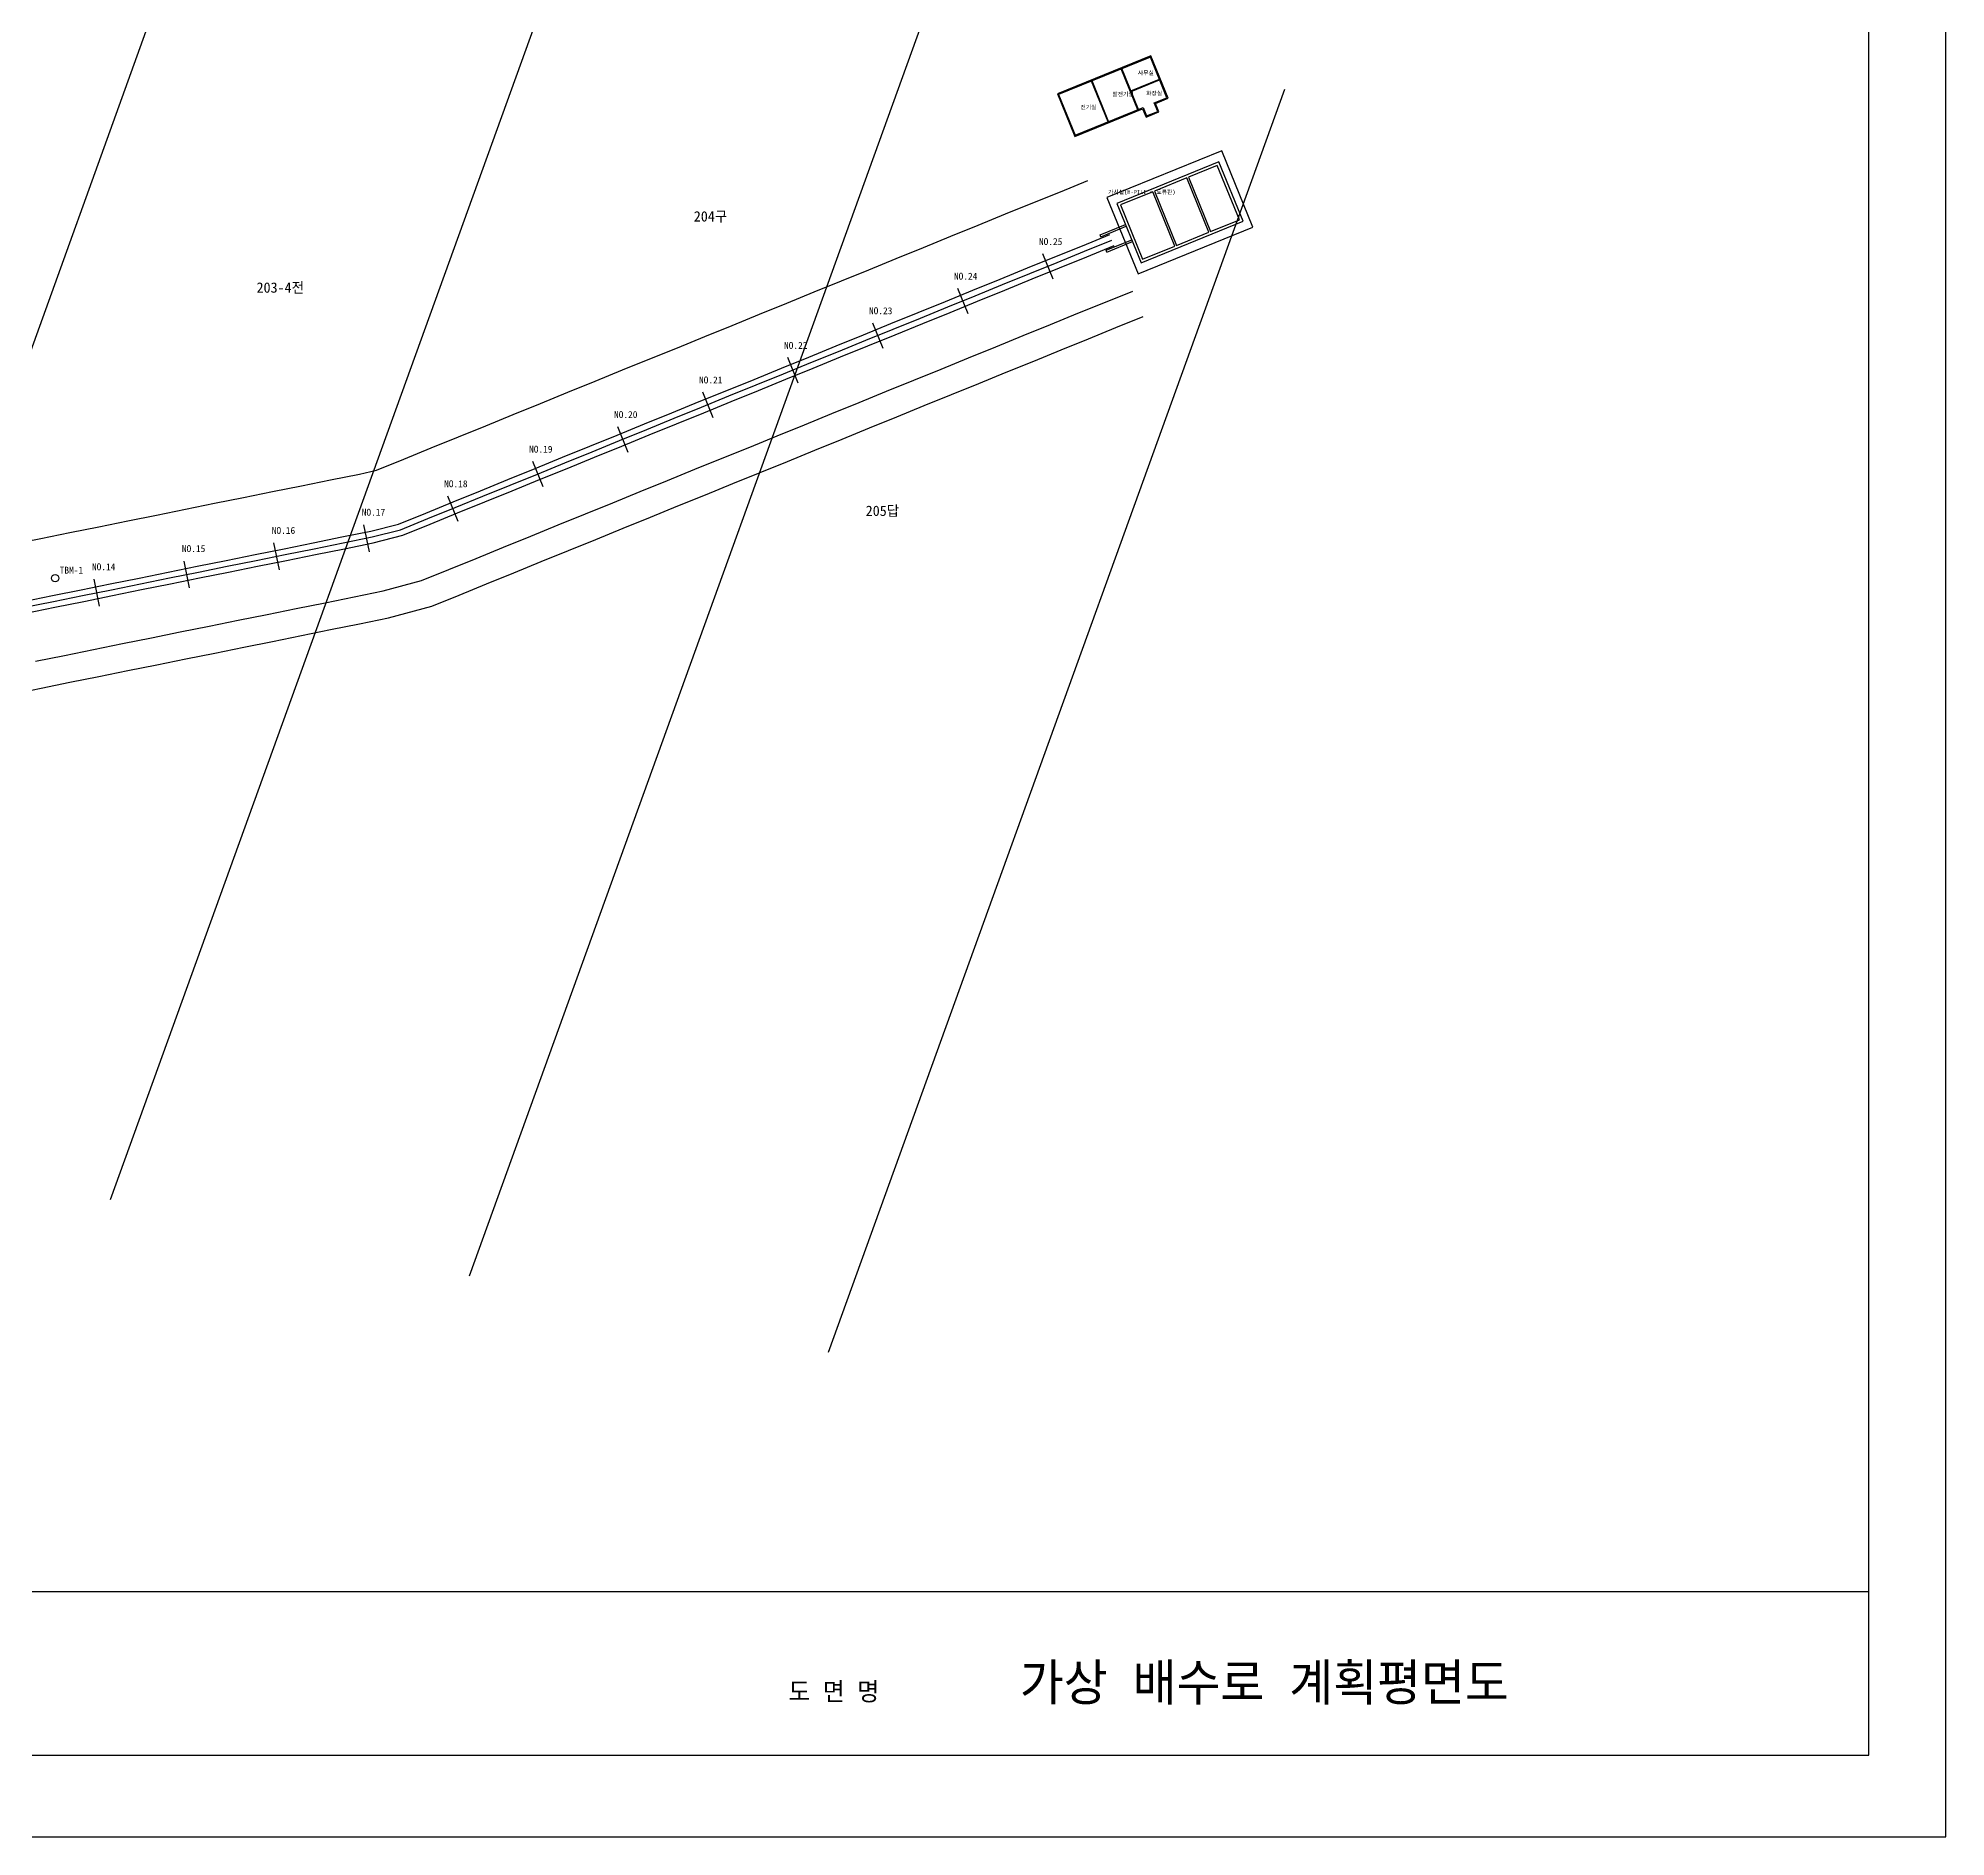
# Model space of a CAD drawing. Header units: millimetres. Extents: x 4840 to 5681, y 7740 to 8334.
# Drawn here: x 5265.2 to 5681, y 7740 to 8132.1 of the extents above; entities that cross this region are included whole.
import ezdxf

# ---------------------------------------------------------------- set-up
doc = ezdxf.new("R2010")
doc.units = ezdxf.units.MM
for name, color, linetype in [('CL', 1, 'Continuous'), ('FORM', 7, 'Continuous'), ('가시설', 1, 'Continuous'), ('관리동', 6, 'Continuous'), ('기준점', 1, 'Continuous'), ('도로', 8, 'Continuous'), ('배수장', 4, 'Continuous'), ('수로', 5, 'Continuous'), ('지번', 3, 'Continuous'), ('측점', 2, 'Continuous')]:
    doc.layers.add(name, color=color, linetype=linetype)

msp = doc.modelspace()

# ---------------------------------------------------------------- linework, layer by layer
at = {"layer": 'CL'}
msp.add_lwpolyline([(5262.22, 8008.08), (5268.53, 8009.35), (5274.84, 8010.63), (5281.15, 8011.9), (5287.47, 8013.18), (5293.78, 8014.46), (5300.09, 8015.73), (5306.4, 8017.01), (5312.71, 8018.28), (5319.02, 8019.56), (5325.34, 8020.84), (5331.65, 8022.11), (5337.96, 8023.39), (5344.18, 8024.98), (5350.14, 8027.41), (5356.1, 8029.84), (5362.07, 8032.27), (5368.03, 8034.69), (5373.99, 8037.12), (5379.96, 8039.55), (5385.92, 8041.98), (5391.89, 8044.41), (5397.85, 8046.84), (5403.81, 8049.27), (5409.78, 8051.7), (5415.74, 8054.13), (5421.7, 8056.55), (5427.67, 8058.98), (5433.63, 8061.41), (5439.6, 8063.84), (5445.56, 8066.27), (5451.52, 8068.7), (5457.49, 8071.13), (5463.45, 8073.56), (5469.41, 8075.99), (5475.38, 8078.41), (5481.34, 8080.84), (5487.31, 8083.27), (5493.27, 8085.7), (5499.23, 8088.13)], dxfattribs=at)
at = {"layer": 'FORM'}
msp.add_line((4856.82, 7793.46), (5664.18, 7793.46), dxfattribs=at)
for points in [[(4840, 7740), (5681, 7740), (5681, 8334), (4840, 8334)], [(4856.82, 7757.82), (5664.18, 7757.82), (5664.18, 8316.18), (4856.82, 8316.18)]]:
    msp.add_lwpolyline(points, close=True, dxfattribs=at)
at = {"layer": '가시설'}
for p, q in [((5523.16, 8107.59), (5498.15, 8097.41)), ((5529.95, 8090.92), (5523.16, 8107.59)), ((5498.15, 8097.41), (5504.94, 8080.74)), ((5504.94, 8080.74), (5529.95, 8090.92))]:
    msp.add_line(p, q, dxfattribs=at)
at = {"layer": '관리동'}
for p, q in [((5507.71, 8128.29), (5487.33, 8120)), ((5507.6, 8128.03), (5487.59, 8119.89)), ((5504.85, 8116.55), (5501.23, 8125.44)), ((5504.99, 8116.61), (5501.37, 8125.5)), ((5511.22, 8119.14), (5507.6, 8128.03)), ((5511.48, 8119.03), (5507.71, 8128.29)), ((5498.37, 8113.91), (5494.75, 8122.8)), ((5498.51, 8113.97), (5494.89, 8122.86)), ((5503.34, 8120.66), (5509.57, 8123.19)), ((5503.4, 8120.52), (5509.63, 8123.05)), ((5487.33, 8120), (5491.11, 8110.73)), ((5487.59, 8119.89), (5491.22, 8110.99)), ((5491.22, 8110.99), (5506.03, 8117.03)), ((5506.03, 8117.03), (5506.79, 8115.18)), ((5508.44, 8118.01), (5511.22, 8119.14)), ((5509.2, 8116.16), (5508.44, 8118.01)), ((5508.7, 8117.9), (5511.48, 8119.03)), ((5509.46, 8116.05), (5508.7, 8117.9)), ((5491.11, 8110.73), (5505.92, 8116.77)), ((5505.92, 8116.77), (5506.68, 8114.92)), ((5506.68, 8114.92), (5509.46, 8116.05)), ((5506.79, 8115.18), (5509.2, 8116.16))]:
    msp.add_line(p, q, dxfattribs=at)
at = {"layer": '기준점'}
msp.add_circle((5268.87, 8014.41), 0.8, dxfattribs=at)
at = {"layer": '도로'}
for points in [[(5259.44, 8021.8), (5265.76, 8023.07), (5272.07, 8024.35), (5278.38, 8025.63), (5284.69, 8026.9), (5291, 8028.18), (5297.31, 8029.45), (5303.63, 8030.73), (5309.94, 8032.01), (5316.25, 8033.28), (5322.56, 8034.56), (5328.87, 8035.83), (5335.19, 8037.11), (5338.89, 8037.95), (5344.86, 8040.37), (5350.82, 8042.8), (5356.79, 8045.23), (5362.75, 8047.66), (5368.71, 8050.09), (5374.68, 8052.52), (5380.64, 8054.95), (5386.6, 8057.38), (5392.57, 8059.8), (5398.53, 8062.23), (5404.5, 8064.66), (5410.46, 8067.09), (5416.42, 8069.52), (5422.39, 8071.95), (5428.35, 8074.38), (5434.31, 8076.81), (5440.28, 8079.24), (5446.24, 8081.66), (5452.21, 8084.09), (5458.17, 8086.52), (5464.13, 8088.95), (5470.1, 8091.38), (5476.06, 8093.81), (5482.02, 8096.24), (5487.99, 8098.67), (5493.95, 8101.1)], [(5264.6, 7996.31), (5270.91, 7997.59), (5277.22, 7998.87), (5283.53, 8000.14), (5289.84, 8001.42), (5296.16, 8002.69), (5302.47, 8003.97), (5308.78, 8005.25), (5315.09, 8006.52), (5321.4, 8007.8), (5327.71, 8009.07), (5334.03, 8010.35), (5340.34, 8011.62), (5348.7, 8013.87), (5354.67, 8016.29), (5360.63, 8018.72), (5366.59, 8021.15), (5372.56, 8023.58), (5378.52, 8026.01), (5384.48, 8028.44), (5390.45, 8030.87), (5396.41, 8033.3), (5402.38, 8035.73), (5408.34, 8038.15), (5414.3, 8040.58), (5420.27, 8043.01), (5426.23, 8045.44), (5432.19, 8047.87), (5438.16, 8050.3), (5444.12, 8052.73), (5450.09, 8055.16), (5456.05, 8057.59), (5462.01, 8060.01), (5467.98, 8062.44), (5473.94, 8064.87), (5479.9, 8067.3), (5485.87, 8069.73), (5491.83, 8072.16), (5497.8, 8074.59), (5503.76, 8077.02)], [(5259.47, 7989.16), (5265.79, 7990.43), (5272.1, 7991.71), (5278.41, 7992.98), (5284.72, 7994.26), (5291.03, 7995.54), (5297.34, 7996.81), (5303.66, 7998.09), (5309.97, 7999.36), (5316.28, 8000.64), (5322.59, 8001.92), (5328.9, 8003.19), (5335.21, 8004.47), (5341.53, 8005.74), (5350.96, 8008.31), (5356.93, 8010.74), (5362.89, 8013.17), (5368.86, 8015.6), (5374.82, 8018.02), (5380.78, 8020.45), (5386.75, 8022.88), (5392.71, 8025.31), (5398.67, 8027.74), (5404.64, 8030.17), (5410.6, 8032.6), (5416.57, 8035.03), (5422.53, 8037.46), (5428.49, 8039.88), (5434.46, 8042.31), (5440.42, 8044.74), (5446.38, 8047.17), (5452.35, 8049.6), (5458.31, 8052.03), (5464.28, 8054.46), (5470.24, 8056.89), (5476.2, 8059.31), (5482.17, 8061.74), (5488.13, 8064.17), (5494.09, 8066.6), (5500.06, 8069.03), (5506.02, 8071.46)]]:
    msp.add_lwpolyline(points, dxfattribs=at)
at = {"layer": '배수장'}
for p, q in [((5522.52, 8105.17), (5500.3, 8096.12)), ((5527.8, 8092.21), (5522.52, 8105.17)), ((5515.53, 8101.68), (5508.49, 8098.81)), ((5520.35, 8089.82), (5515.53, 8101.68)), ((5522.19, 8104.39), (5515.9, 8101.83)), ((5515.9, 8101.83), (5520.73, 8089.97)), ((5527.02, 8092.54), (5522.19, 8104.39)), ((5508.12, 8098.66), (5501.08, 8095.79)), ((5512.95, 8086.8), (5508.12, 8098.66)), ((5508.49, 8098.81), (5513.32, 8086.95)), ((5500.3, 8096.12), (5505.58, 8083.16)), ((5501.08, 8095.79), (5505.91, 8083.94)), ((5505.58, 8083.16), (5527.8, 8092.21)), ((5520.73, 8089.97), (5527.02, 8092.54)), ((5496.63, 8089.23), (5502.18, 8091.49)), ((5496.78, 8088.86), (5496.63, 8089.23)), ((5496.78, 8088.86), (5502.33, 8091.12)), ((5497.98, 8085.89), (5503.54, 8088.16)), ((5513.32, 8086.95), (5520.35, 8089.82)), ((5498.13, 8085.52), (5497.98, 8085.89)), ((5498.13, 8085.52), (5503.69, 8087.79)), ((5505.91, 8083.94), (5512.95, 8086.8))]:
    msp.add_line(p, q, dxfattribs=at)
at = {"layer": '수로'}
for points in [[(5261.96, 8009.35), (5268.27, 8010.63), (5274.58, 8011.9), (5280.9, 8013.18), (5287.21, 8014.45), (5293.52, 8015.73), (5299.83, 8017.01), (5306.14, 8018.28), (5312.45, 8019.56), (5318.77, 8020.83), (5325.08, 8022.11), (5331.39, 8023.39), (5337.7, 8024.66), (5343.69, 8026.18), (5349.65, 8028.61), (5355.61, 8031.04), (5361.58, 8033.47), (5367.54, 8035.9), (5373.5, 8038.33), (5379.47, 8040.76), (5385.43, 8043.19), (5391.39, 8045.61), (5397.36, 8048.04), (5403.32, 8050.47), (5409.29, 8052.9), (5415.25, 8055.33), (5421.21, 8057.76), (5427.18, 8060.19), (5433.14, 8062.62), (5439.1, 8065.04), (5445.07, 8067.47), (5451.03, 8069.9), (5457, 8072.33), (5462.96, 8074.76), (5468.92, 8077.19), (5474.89, 8079.62), (5480.85, 8082.05), (5486.81, 8084.48), (5492.78, 8086.9), (5498.74, 8089.33)], [(5262.48, 8006.8), (5268.79, 8008.08), (5275.1, 8009.35), (5281.41, 8010.63), (5287.72, 8011.91), (5294.03, 8013.18), (5300.35, 8014.46), (5306.66, 8015.73), (5312.97, 8017.01), (5319.28, 8018.28), (5325.59, 8019.56), (5331.91, 8020.84), (5338.22, 8022.11), (5344.67, 8023.78), (5350.63, 8026.2), (5356.59, 8028.63), (5362.56, 8031.06), (5368.52, 8033.49), (5374.48, 8035.92), (5380.45, 8038.35), (5386.41, 8040.78), (5392.38, 8043.21), (5398.34, 8045.63), (5404.3, 8048.06), (5410.27, 8050.49), (5416.23, 8052.92), (5422.19, 8055.35), (5428.16, 8057.78), (5434.12, 8060.21), (5440.09, 8062.64), (5446.05, 8065.07), (5452.01, 8067.49), (5457.98, 8069.92), (5463.94, 8072.35), (5469.9, 8074.78), (5475.87, 8077.21), (5481.83, 8079.64), (5487.8, 8082.07), (5493.76, 8084.5), (5499.72, 8086.93)]]:
    msp.add_lwpolyline(points, dxfattribs=at)
at = {"layer": '지번'}
for p, q in [((5202.72, 7895.57), (5302.14, 8170.92)), ((5280.97, 7878.94), (5380.39, 8154.28)), ((5359.22, 7862.3), (5458.64, 8137.65)), ((5437.47, 7845.67), (5536.89, 8121.02))]:
    msp.add_line(p, q, dxfattribs=at)
at = {"layer": '측점'}
for p, q in [((5484.07, 8085.19), (5486.33, 8079.64)), ((5465.55, 8077.65), (5467.81, 8072.09)), ((5447.02, 8070.11), (5449.29, 8064.55)), ((5428.5, 8062.56), (5430.77, 8057.01)), ((5409.98, 8055.02), (5412.24, 8049.46)), ((5391.46, 8047.47), (5393.72, 8041.92)), ((5372.93, 8039.93), (5375.2, 8034.37)), ((5354.41, 8032.39), (5356.67, 8026.83)), ((5336.1, 8026.07), (5337.29, 8020.19)), ((5316.5, 8022.11), (5317.69, 8016.23)), ((5296.9, 8018.15), (5298.09, 8012.27)), ((5277.29, 8014.18), (5278.48, 8008.3))]:
    msp.add_line(p, q, dxfattribs=at)

# ---------------------------------------------------------------- texts
at = {"layer": 'FORM'}
for s, height, p in [('가상 배수로 계획평면도', 8, (5479.16, 7769.7)), ('도 면 명', 4, (5428.7, 7769.7))]:
    msp.add_text(s, height=height, dxfattribs=at).set_placement(p)
at = {"layer": '가시설'}
msp.add_text('가시설(H-PILE + 토류판)', height=0.9, dxfattribs=at).set_placement((5498.39, 8098.15))
at = {"layer": '관리동'}
for s, p in [('사무실', (5504.88, 8124.12)), ('전기실', (5492.37, 8116.65)), ('발전기실', (5499.32, 8119.48)), ('화장실', (5506.69, 8119.67))]:
    msp.add_text(s, height=0.9, dxfattribs=at).set_placement(p)
at = {"layer": '기준점'}
msp.add_text('TBM-1', height=1.5, dxfattribs=at).set_placement((5269.87, 8015.41))
at = {"layer": '지번'}
for s, p in [('204구', (5408.08, 8092.17)), ('203-4전', (5312.77, 8076.65)), ('205답', (5445.55, 8027.98))]:
    msp.add_text(s, height=2.25, dxfattribs=at).set_placement(p)
at = {"layer": '측점'}
for s, p in [('NO.25', (5483.32, 8087.05)), ('NO.24', (5464.79, 8079.5)), ('NO.23', (5446.27, 8071.96)), ('NO.22', (5427.75, 8064.41)), ('NO.21', (5409.22, 8056.87)), ('NO.20', (5390.7, 8049.33)), ('NO.19', (5372.18, 8041.78)), ('NO.18', (5353.66, 8034.24)), ('NO.16', (5316.1, 8024.07)), ('NO.17', (5335.71, 8028.03)), ('NO.15', (5296.5, 8020.11)), ('NO.14', (5276.9, 8016.14))]:
    msp.add_text(s, height=1.5, dxfattribs=at).set_placement(p)

doc.saveas('drawing.dxf')
